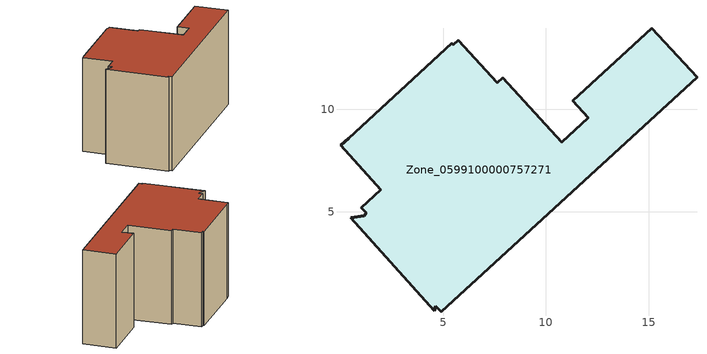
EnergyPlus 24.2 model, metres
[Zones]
Zone_0599100000757271
 floor ground (C_G): 5.49,13.13 5.75,13.36 7.64,11.29 7.9,11.53 10.78,8.38 12.06,9.57 11.3,10.4 15.15,13.95 17.36,11.54 4.91,0.13 4.66,0.41 4.58,0.2 0.5,4.73 1.18,4.82 1.27,4.95 1.03,5.21 1.98,6.09 0.01,8.23 0.41,8.59 5.42,13.22 z0
 wall outside (C_F): 17.36,11.54 15.15,13.95 11.3,10.4 12.06,9.57 10.78,8.38 7.9,11.53 7.64,11.29 5.75,13.36 5.49,13.13 5.42,13.22 0.41,8.59 0.01,8.23 1.98,6.09 1.03,5.21 1.27,4.95 1.18,4.82 0.5,4.73 4.58,0.2 4.66,0.41 4.91,0.13 17.36,11.54 z0:9.37
 roof outside (C_R): 5.49,13.13 5.42,13.22 0.41,8.59 0.01,8.23 1.98,6.09 1.03,5.21 1.27,4.95 1.18,4.82 0.5,4.73 4.58,0.2 4.66,0.41 4.91,0.13 17.36,11.54 15.15,13.95 11.3,10.4 12.06,9.57 10.78,8.38 7.9,11.53 7.64,11.29 5.75,13.36 z9.37
[BUILDING]
Pand.0599100000757271: North Axis=0; Terrain=City; Loads Convergence Tolerance Value=0.04; Temperature Convergence Tolerance Value=0.4; Solar Distribution=FullExterior; Maximum Number of Warmup Days=25; Minimum Number of Warmup Days=1
[Site:Location]
Rotterdam.The.Hague.AP_ZH_NLD Design_Conditions: Latitude=51.96; Longitude=4.45; Time Zone=1; Elevation=-4.5
[SITE:GROUNDTEMPERATURE:BUILDINGSURFACE]
18, 18, 18, 18, 18, 18, 18, 18, 18, 18, 18, 18
[MATERIAL] Thermal Absorptance=0.9; Solar Absorptance=0.7; Visible Absorptance=0.7
Name | Roughness | Thickness | Conductivity | Density | Specific Heat
G.TC.2006-2014 | MediumSmooth | 0.15 | 0.06 | 540 | 1210
F.TC.2006-2014 | Rough | 0.3 | 0.12 | 1920 | 840
R.TC.2006-2014 | MediumRough | 0.2 | 0.08 | 1500 | 1000
[CONSTRUCTION]
C_G: G.TC.2006-2014
C_F: F.TC.2006-2014
C_R: R.TC.2006-2014
[ZONE]
Zone_0599100000757271: Type=1; Multiplier=1; Ceiling Height=Autocalculate; Volume=Autocalculate; Floor Area=autocalculate; Part of Total Floor Area=Yes
[ZONEINFILTRATION:DESIGNFLOWRATE]
Infil_Zone_0599100000757271: Zone or ZoneList or Space or SpaceList=Zone_0599100000757271; Schedule=AlwaysOn; Design Flow Rate Calculation Method=Flow/Area; Flow Rate per Floor Area=0.0015; Constant Term Coefficient=1; Temperature Term Coefficient=0; Velocity Term Coefficient=0; Velocity Squared Term Coefficient=0
[HVACTEMPLATE:ZONE:IDEALLOADSAIRSYSTEM]
Zone_0599100000757271: Maximum Heating Supply Air Temperature=50; Minimum Cooling Supply Air Temperature=13; Maximum Heating Supply Air Humidity Ratio=0.0156; Minimum Cooling Supply Air Humidity Ratio=0.0077; Heating Limit=NoLimit; Cooling Limit=NoLimit; Dehumidification Control Type=ConstantSensibleHeatRatio; Cooling Sensible Heat Ratio=0.7; Dehumidification Setpoint=60; Humidification Control Type=None; Humidification Setpoint=30; Outdoor Air Method=None; Outdoor Air Flow Rate per Person=0.00944; Outdoor Air Flow Rate per Zone Floor Area=0; Outdoor Air Flow Rate per Zone=0; Demand Controlled Ventilation Type=None; Outdoor Air Economizer Type=NoEconomizer; Heat Recovery Type=None; Sensible Heat Recovery Effectiveness=0.7; Latent Heat Recovery Effectiveness=0.65
[ZONECONTROL:THERMOSTAT]
ThermostatControl_Zone_0599100000757271: Zone or ZoneList=Zone_0599100000757271; Control Type Schedule=DualSetpointControlType; Control 1=Thermostat_Zone_0599100000757271; Temperature Difference Between Cutout And Setpoint=0
[THERMOSTATSETPOINT:DUALSETPOINT]
Thermostat_Zone_0599100000757271: Heating Setpoint Temperature Schedule=HeatingSetpoint_Zone_0599100000757271; Cooling Setpoint Temperature Schedule=CoolingSetpoint_Zone_0599100000757271
[SCHEDULE:COMPACT]
HeatingSetpoint_Zone_0599100000757271: Through: 12/31, For: AllDays, Until: 24:00, 21
CoolingSetpoint_Zone_0599100000757271: Through: 12/31, For: AllDays, Until: 24:00, 24
DualSetpointControlType: Through: 12/31, For: AllDays, Until: 24:00, 4
AlwaysOn: Through: 12/31, For: AllDays, Until: 24:00, 1
